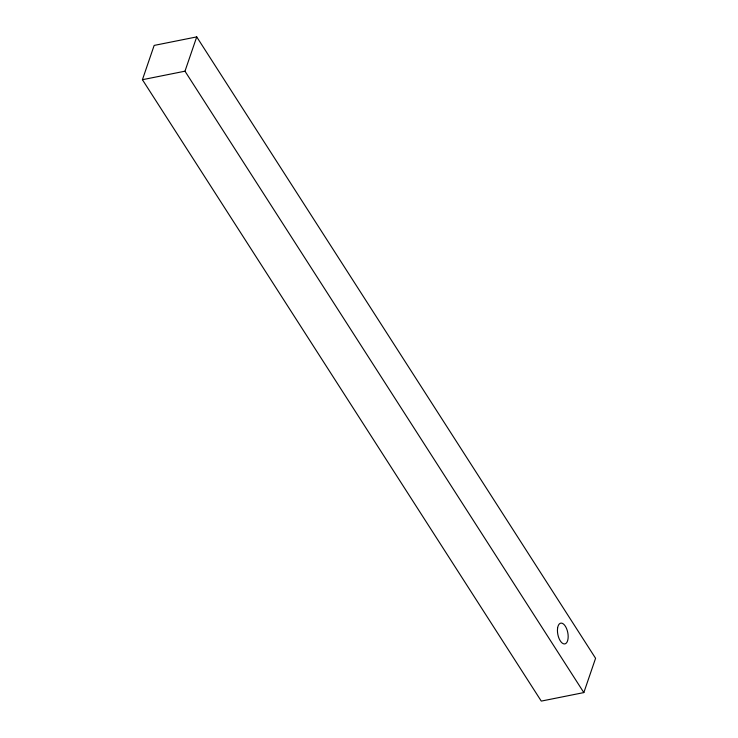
<?xml version="1.0" encoding="UTF-8"?>
<svg xmlns="http://www.w3.org/2000/svg" width="738" height="738" viewBox="0 0 738 738"><rect width="100%" height="100%" fill="white"/><g stroke="black" fill="none" stroke-linecap="round" stroke-linejoin="round"><path stroke-width="1.11" d="M142.425 79.704L154.159 45.415L196.723 36.9L595.575 658.296L583.841 692.585L541.277 701.1L142.425 79.704L184.98 71.189L196.723 36.9M184.98 71.189L583.841 692.585M557.568 628.278A10.581 5.055 78.7 0 0 564.376 643.951A10.581 5.055 78.7 0 0 566.461 628.333A10.581 5.055 78.7 0 0 557.568 628.278"/></g></svg>
